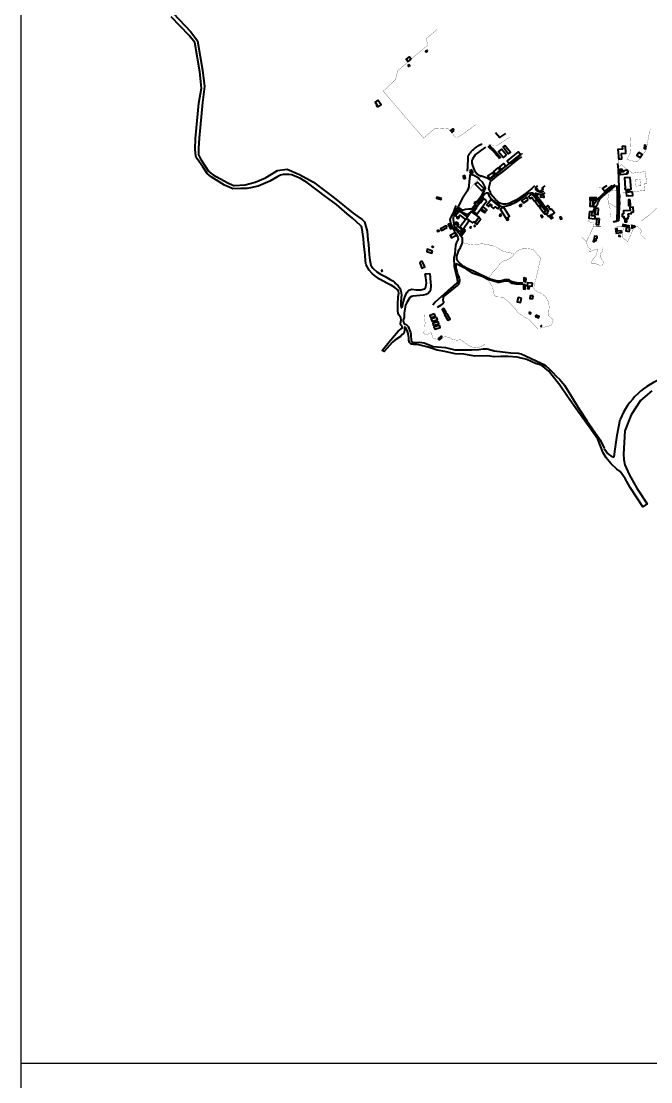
# Model space of a CAD drawing. Header units: metres. Extents: x 428 to 1115, y -4076 to 3914.
# Drawn here: x 930.858 to 932.054, y -370.963 to -368.946 of the extents above; entities that cross this region are included whole.
import ezdxf

# ---------------------------------------------------------------- set-up
doc = ezdxf.new("R2010")
doc.units = ezdxf.units.M
doc.header["$MEASUREMENT"] = 0
doc.linetypes.add('DASHED', pattern=[0.75, 0.5, -0.25])
for name, color, linetype, lineweight in [('C-BLDG', 253, 'Continuous', 5), ('C-FENC-AIRF-SECU', 253, 'DASHED', 0), ('C-ROAD-LAND', 253, 'Continuous', 9)]:
    doc.layers.add(name, color=color, linetype=linetype, lineweight=lineweight)

msp = doc.modelspace()

# ---------------------------------------------------------------- linework, layer by layer
for p, q in [((930.8579, -390.8246), (930.8579, -364.3301)), ((930.8579, -370.9274), (935.1514, -370.9274))]:
    msp.add_line(p, q)
at = {"layer": 'C-BLDG', "lineweight": 40}
for points in [[(931.6285, -369.0037), (931.6272, -369.0023), (931.6262, -369.0032), (931.6274, -369.0046)], [(931.6307, -369.0021), (931.6295, -369.0009), (931.6277, -369.0026), (931.6289, -369.0038)], [(931.599, -369.0179), (931.5951, -369.0134), (931.5897, -369.018), (931.5936, -369.0225)], [(931.5949, -369.0284), (931.5931, -369.03), (931.5949, -369.0321), (931.5967, -369.0305)], [(931.5357, -369.0961), (931.5306, -369.0995), (931.5366, -369.1086), (931.5417, -369.1051)], [(931.5343, -369.1055), (931.5333, -369.1062), (931.5344, -369.1078), (931.5354, -369.1071)], [(931.6808, -369.1535), (931.6781, -369.1504), (931.674, -369.1538), (931.6767, -369.1569)], [(931.7771, -369.1822), (931.7737, -369.1849), (931.7843, -369.198), (931.7877, -369.1953)], [(932.0062, -369.1834), (932.0003, -369.184), (932.0008, -369.189), (931.9921, -369.1898), (931.9936, -369.2082), (931.9994, -369.2078), (931.9986, -369.1975), (932.0073, -369.1968)], [(932.0457, -369.1821), (932.0427, -369.1816), (932.0416, -369.1879), (932.0446, -369.1884)], [(931.7802, -369.2006), (931.771, -369.1891), (931.7652, -369.1938), (931.7744, -369.2052)], [(931.8068, -369.1991), (931.8027, -369.1942), (931.7812, -369.2112), (931.7854, -369.2162)], [(932.0315, -369.1956), (932.0277, -369.2012), (932.0341, -369.2051), (932.0379, -369.1994)], [(931.7679, -369.23), (931.7639, -369.2248), (931.7557, -369.2314), (931.7597, -369.2365)], [(931.7787, -369.2214), (931.7748, -369.2164), (931.7669, -369.2226), (931.7709, -369.2276)], [(931.6986, -369.2456), (931.7021, -369.2446), (931.7012, -369.2394), (931.6977, -369.2404)], [(931.7566, -369.2389), (931.7527, -369.2339), (931.745, -369.2401), (931.7489, -369.2451)], [(932, -369.2274), (931.996, -369.2277), (931.9964, -369.2317), (932.0004, -369.2313)], [(932.0114, -369.2309), (932.0106, -369.231), (932.0105, -369.2294), (932.0026, -369.2301), (932.0028, -369.232), (931.9962, -369.2326), (931.9966, -369.2374), (932.0093, -369.2363), (932.0092, -369.2345), (932.0118, -369.2343)], [(932.015, -369.2429), (932.0044, -369.2437), (932.0061, -369.2632), (932.0056, -369.2635), (932.0053, -369.264), (932.0052, -369.2647), (932.0052, -369.2651), (932.0056, -369.2657), (932.0066, -369.2662), (932.0105, -369.2658), (932.0105, -369.2668), (932.0123, -369.2668), (932.0122, -369.2658), (932.0164, -369.2654), (932.0169, -369.2654)], [(931.725, -369.2517), (931.7209, -369.2557), (931.7333, -369.2686), (931.7376, -369.2646)], [(932.0142, -369.2673), (932.0076, -369.2677), (932.0077, -369.2702), (932.0143, -369.2698)], [(931.6566, -369.2828), (931.6479, -369.2804), (931.6472, -369.2825), (931.656, -369.2849)], [(931.7427, -369.2875), (931.7363, -369.2827), (931.7344, -369.2853), (931.7353, -369.286), (931.7314, -369.291), (931.7305, -369.2904), (931.7231, -369.3004), (931.724, -369.301), (931.7203, -369.306), (931.7194, -369.3054), (931.7174, -369.308), (931.7238, -369.3128)], [(931.7509, -369.285), (931.7426, -369.2959), (931.7458, -369.2983), (931.7495, -369.2938), (931.7524, -369.2962), (931.7509, -369.2981), (931.7557, -369.3023), (931.7589, -369.2986), (931.7639, -369.3026), (931.7672, -369.2985)], [(931.8217, -369.2854), (931.8186, -369.2807), (931.8097, -369.2866), (931.8128, -369.2913)], [(931.8286, -369.2743), (931.8252, -369.277), (931.8224, -369.2793), (931.8254, -369.2833), (931.8282, -369.2812), (931.8335, -369.2878), (931.8338, -369.2882), (931.8374, -369.2851)], [(931.8382, -369.2862), (931.8345, -369.289), (931.8418, -369.2984), (931.8455, -369.2955)], [(931.8521, -369.2777), (931.8501, -369.2774), (931.8452, -369.277), (931.8449, -369.2797), (931.85, -369.2803), (931.8519, -369.2804)], [(931.952, -369.2853), (931.9436, -369.2851), (931.9387, -369.285), (931.9386, -369.2862), (931.9519, -369.2865)], [(931.952, -369.2818), (931.9388, -369.2815), (931.9387, -369.285), (931.9436, -369.2851), (931.952, -369.2853)], [(931.9448, -369.2869), (931.9394, -369.287), (931.9389, -369.2976), (931.9443, -369.2975)], [(932.0198, -369.2705), (932.0079, -369.2717), (932.0085, -369.2778), (932.0122, -369.2775), (932.0123, -369.2781), (932.0204, -369.2773)], [(932.0156, -369.2854), (932.012, -369.2855), (932.0124, -369.2965), (932.016, -369.2964)], [(931.6905, -369.3066), (931.6901, -369.3071), (931.6877, -369.31), (931.6834, -369.3163), (931.6864, -369.3185), (931.6857, -369.3195), (931.6882, -369.3212), (931.6902, -369.3185), (931.689, -369.3178), (931.6914, -369.3145), (931.7025, -369.3228), (931.7059, -369.3182)], [(931.6901, -369.3071), (931.6879, -369.3054), (931.6857, -369.3082), (931.6877, -369.31)], [(931.7327, -369.3031), (931.7311, -369.3051), (931.7383, -369.3102), (931.7399, -369.3082)], [(931.7357, -369.299), (931.7327, -369.3031), (931.7399, -369.3082), (931.7428, -369.3043)], [(931.7747, -369.2991), (931.7681, -369.3031), (931.7795, -369.3212), (931.7794, -369.3213), (931.7814, -369.3244), (931.7839, -369.3227), (931.782, -369.3196), (931.7859, -369.3171)], [(931.8096, -369.2962), (931.8088, -369.2947), (931.8049, -369.2966), (931.8057, -369.2981)], [(931.8471, -369.2975), (931.8433, -369.3003), (931.8507, -369.3097), (931.8545, -369.3069)], [(931.8653, -369.3027), (931.8635, -369.304), (931.8601, -369.2998), (931.8612, -369.2989), (931.8591, -369.2963), (931.855, -369.2995), (931.8603, -369.3064), (931.8577, -369.3083), (931.8591, -369.3103), (931.8563, -369.3124), (931.8602, -369.3175), (931.8656, -369.3135), (931.8663, -369.3145), (931.8713, -369.3106)], [(931.9554, -369.3022), (931.9497, -369.3017), (931.9487, -369.3126), (931.9544, -369.3132)], [(932.0117, -369.3119), (932.018, -369.3116), (932.0179, -369.3089), (932.0214, -369.3087), (932.021, -369.2997), (932.0148, -369.3), (932.015, -369.3059), (932.0027, -369.3065), (932.0028, -369.3125), (931.9998, -369.3126), (932, -369.3175), (932.003, -369.3174), (932.0032, -369.3213), (932.0113, -369.3209), (932.0114, -369.3181), (932.0119, -369.318), (932.0121, -369.3175), (932.0125, -369.3175), (932.0123, -369.3163), (932.0119, -369.3164)], [(931.6896, -369.3314), (931.6848, -369.3279), (931.6824, -369.3311), (931.6871, -369.3346)], [(931.7095, -369.3251), (931.7041, -369.321), (931.6913, -369.3378), (931.6973, -369.3423)], [(931.7278, -369.3189), (931.7281, -369.3185), (931.7133, -369.3079), (931.7041, -369.321), (931.7095, -369.3251), (931.7156, -369.3296), (931.7173, -369.3272), (931.7202, -369.3294)], [(931.7316, -369.3215), (931.7278, -369.3189), (931.7202, -369.3294), (931.7229, -369.3315), (931.7234, -369.3318), (931.7238, -369.332)], [(931.7708, -369.3141), (931.7683, -369.313), (931.7672, -369.3158), (931.7697, -369.3168)], [(931.8467, -369.3145), (931.8455, -369.3154), (931.8483, -369.3191), (931.8495, -369.3181)], [(931.8522, -369.3095), (931.8508, -369.3106), (931.8528, -369.3131), (931.8542, -369.3121)], [(931.8647, -369.3155), (931.8621, -369.3175), (931.8655, -369.3219), (931.8681, -369.3199)], [(931.8839, -369.3177), (931.8813, -369.3187), (931.8829, -369.3226), (931.8855, -369.3216)], [(931.949, -369.3163), (931.9424, -369.3159), (931.9429, -369.3087), (931.9379, -369.3084), (931.9369, -369.3206), (931.9486, -369.3215)], [(931.9568, -369.3214), (931.9521, -369.3209), (931.9507, -369.3328), (931.9555, -369.3333)], [(932.009, -369.3221), (932.0054, -369.3222), (932.0053, -369.3276), (932.0089, -369.3275)], [(931.6514, -369.3434), (931.6486, -369.3444), (931.6492, -369.3459), (931.652, -369.3449)], [(931.6675, -369.3382), (931.6657, -369.3352), (931.655, -369.3409), (931.6568, -369.344)], [(931.674, -369.3307), (931.6696, -369.3328), (931.6736, -369.3407), (931.6779, -369.3386)], [(931.6849, -369.3527), (931.6824, -369.3483), (931.6824, -369.3483), (931.673, -369.3534), (931.6755, -369.3578), (931.6802, -369.3553), (931.6814, -369.3546)], [(931.6875, -369.3355), (931.684, -369.3393), (931.692, -369.3464), (931.6956, -369.3427)], [(931.7022, -369.3434), (931.6995, -369.3413), (931.6929, -369.3506), (931.6956, -369.3527)], [(931.7139, -369.3382), (931.7131, -369.337), (931.7108, -369.3384), (931.7116, -369.3396)], [(931.7209, -369.3347), (931.7191, -369.3345), (931.719, -369.3356), (931.7208, -369.3357)], [(931.9986, -369.3443), (931.9913, -369.3452), (931.9906, -369.3404), (931.9876, -369.3409), (931.9885, -369.3487), (931.9991, -369.3475)], [(932.0145, -369.3393), (932.0081, -369.3381), (932.007, -369.3443), (932.0134, -369.3455)], [(932.0206, -369.3369), (932.0182, -369.3363), (932.0176, -369.3388), (932.0202, -369.3394)], [(932.0246, -369.3356), (932.0212, -369.3348), (932.0186, -369.3343), (932.0182, -369.3363), (932.0206, -369.3369), (932.024, -369.3377)], [(931.9511, -369.3583), (931.9523, -369.3584), (931.9527, -369.3551), (931.9472, -369.3544), (931.9462, -369.3623), (931.9455, -369.3622), (931.9451, -369.3648), (931.9474, -369.3651), (931.9477, -369.3627), (931.9506, -369.3631)], [(931.9969, -369.3542), (931.9938, -369.3534), (931.9935, -369.3548), (931.9966, -369.3556)], [(931.6396, -369.3831), (931.6296, -369.3795), (931.6285, -369.3836), (931.6384, -369.3873)], [(931.6395, -369.3735), (931.6384, -369.3747), (931.6404, -369.3764), (931.6415, -369.3752)], [(931.5449, -369.4209), (931.5441, -369.4195), (931.5424, -369.4202), (931.5432, -369.4217)], [(931.8164, -369.4473), (931.8128, -369.4467), (931.8123, -369.4547), (931.8159, -369.4553)], [(931.8174, -369.4349), (931.8133, -369.4338), (931.8129, -369.4404), (931.817, -369.4415)], [(931.8299, -369.444), (931.8201, -369.4437), (931.8194, -369.4494), (931.8292, -369.4496)], [(931.8239, -369.4509), (931.8206, -369.4504), (931.8204, -369.4542), (931.8236, -369.4547)], [(931.8307, -369.468), (931.8251, -369.468), (931.8249, -369.4732), (931.8305, -369.4732)], [(931.8086, -369.4729), (931.8026, -369.4713), (931.8007, -369.4793), (931.8066, -369.4809)], [(931.6431, -369.5026), (931.6347, -369.5058), (931.6363, -369.5102), (931.6447, -369.5069)], [(931.6475, -369.5087), (931.6372, -369.5126), (931.6387, -369.5167), (931.6489, -369.5129)], [(931.6614, -369.4922), (931.6577, -369.494), (931.6618, -369.5019), (931.6655, -369.5001)], [(931.6668, -369.5017), (931.6624, -369.5034), (931.6688, -369.5143), (931.6731, -369.5126)], [(931.824, -369.4989), (931.8231, -369.5009), (931.8257, -369.5022), (931.8266, -369.5002)], [(931.8362, -369.5048), (931.8351, -369.5072), (931.8412, -369.5098), (931.8422, -369.5074)], [(931.6503, -369.5168), (931.64, -369.5205), (931.6415, -369.5248), (931.6519, -369.5211)], [(931.6527, -369.5238), (931.6424, -369.5275), (931.644, -369.5318), (931.6543, -369.5281)], [(931.847, -369.5253), (931.8465, -369.5249), (931.8456, -369.5258), (931.8462, -369.5262)], [(931.6577, -369.5477), (931.6559, -369.5451), (931.6507, -369.5492), (931.6526, -369.5517)]]:
    msp.add_lwpolyline(points, close=True, dxfattribs=at)
for points in [[(931.8392, -369.2588), (931.8358, -369.2616), (931.8428, -369.2705), (931.8497, -369.2653), (931.8482, -369.2633), (931.854, -369.2588)], [(931.9708, -369.2582), (931.963, -369.2641), (931.9671, -369.2694), (931.9806, -369.2591), (931.9799, -369.2582)]]:
    msp.add_lwpolyline(points, dxfattribs=at)
msp.add_lwpolyline([(931.6215, -369.4046, 1.014817), (931.6159, -369.407), (931.6191, -369.4153), (931.6249, -369.4131)], format="xyb", close=True, dxfattribs=at)
at = {"layer": 'C-FENC-AIRF-SECU', "lineweight": 40, "ltscale": 0.2, "const_width": 0.000433, "flags": 128}
for points in [[(931.6837, -369.167), (931.6692, -369.1506), (931.645, -369.1491), (931.6226, -369.1682), (931.5459, -369.0789), (931.5692, -369.0571), (931.5733, -369.0403), (931.6307, -368.991), (931.6277, -368.9793), (931.6484, -368.9613)], [(931.686, -369.1673), (931.6971, -369.1606), (931.7222, -369.1424)], [(931.7512, -369.181), (931.7562, -369.1825), (931.7596, -369.1826), (931.7629, -369.1817), (931.7683, -369.1784), (931.7741, -369.1744), (931.7814, -369.1698), (931.7866, -369.1662)], [(931.7673, -369.1673), (931.7593, -369.1578)], [(931.7787, -369.1596), (931.7673, -369.1673)], [(932.0149, -369.1641), (932.0166, -369.1929), (932.0155, -369.196), (932.009, -369.2087), (932.0275, -369.2135), (932.036, -369.2058), (932.0459, -369.1899), (932.0506, -369.1638), (932.0535, -369.1513)], [(932.1461, -369.1822), (932.1486, -369.1933), (932.1515, -369.2062), (932.1526, -369.2121), (932.1671, -369.2407), (932.1348, -369.2588), (932.1195, -369.2619), (932.0969, -369.2728), (932.0946, -369.2745), (932.0928, -369.2757), (932.0895, -369.2839), (932.0782, -369.2955), (932.0706, -369.2969), (932.0504, -369.3156), (932.0365, -369.326)], [(931.9941, -369.2362), (931.9939, -369.2349), (931.9929, -369.2191), (931.9918, -369.2036), (931.9915, -369.1999)], [(931.9987, -369.2184), (931.9932, -369.2236)], [(932.0104, -369.2285), (931.9987, -369.2184)], [(931.7267, -369.2455), (931.726, -369.2467), (931.7221, -369.2513), (931.72, -369.2538), (931.7137, -369.2612), (931.7097, -369.2659), (931.7075, -369.2683), (931.7054, -369.2711), (931.7018, -369.2769), (931.6989, -369.2806)], [(932.0104, -369.2285), (932.0206, -369.2348), (932.0438, -369.2318), (932.0441, -369.2331), (932.0452, -369.242), (932.0469, -369.2549), (932.0419, -369.2551)], [(932.0251, -369.2531), (932.0248, -369.2478), (932.0344, -369.2469), (932.0356, -369.2588), (932.0258, -369.2595), (932.0253, -369.2539)], [(931.968, -369.2582), (931.9617, -369.2627), (931.9536, -369.2616)], [(931.99, -369.2593), (931.9895, -369.2613), (931.9888, -369.2676), (931.9801, -369.2686), (931.9745, -369.2728), (931.9738, -369.2791), (931.9729, -369.2838), (931.9738, -369.2904), (931.9752, -369.2915), (931.9898, -369.3005), (931.9905, -369.2988)], [(931.9905, -369.2988), (931.9907, -369.2724), (931.9888, -369.2676)], [(932.0222, -369.2699), (932.0432, -369.2677)], [(932.0419, -369.2551), (932.0432, -369.2677)], [(931.9969, -369.2772), (931.9971, -369.2809), (931.9974, -369.2909), (931.9973, -369.2985)], [(932.0222, -369.2699), (932.0143, -369.2705), (931.997, -369.2714)], [(931.9738, -369.2904), (931.9775, -369.3032), (931.9777, -369.3111), (931.9786, -369.3173)], [(931.9452, -369.3368), (931.9464, -369.3321), (931.945, -369.3292), (931.9402, -369.3281), (931.9361, -369.3267), (931.9348, -369.3239)], [(931.9592, -369.3371), (931.9452, -369.3368), (931.943, -369.3423), (931.932, -369.3653), (931.933, -369.3689), (931.9341, -369.375), (931.9342, -369.375), (931.9395, -369.3788), (931.939, -369.381), (931.9376, -369.3845), (931.9511, -369.3795), (931.9526, -369.3791), (931.9523, -369.3857), (931.9502, -369.3918), (931.943, -369.4009), (931.9418, -369.4062), (931.9429, -369.4075), (931.9492, -369.4074), (931.951, -369.4075), (931.9529, -369.4082), (931.959, -369.4108), (931.9611, -369.4108), (931.9626, -369.4096), (931.9643, -369.4066), (931.9646, -369.4043), (931.9611, -369.3981), (931.9583, -369.3942), (931.958, -369.3889), (931.9624, -369.3835), (931.9622, -369.3832), (931.963, -369.3807), (931.9617, -369.3759)], [(931.96, -369.3356), (931.9509, -369.3355)], [(931.9862, -369.3361), (931.9949, -369.3355), (931.9995, -369.3355), (931.9995, -369.3361), (932.0032, -369.3367), (932.0002, -369.3497), (931.9999, -369.3527), (932.0017, -369.3584), (932.0107, -369.365), (932.0193, -369.3451), (932.0201, -369.3447), (932.0222, -369.3382)], [(932.0154, -369.3321), (932.0247, -369.3352), (932.0292, -369.3364), (932.0355, -369.3419), (932.0367, -369.3459), (932.0346, -369.3497), (932.0367, -369.3539), (932.0411, -369.3562), (932.0441, -369.3605)], [(931.7952, -369.3882), (931.7739, -369.3835), (931.7631, -369.3768), (931.7528, -369.3718), (931.7483, -369.3717), (931.7444, -369.3707), (931.7334, -369.3691), (931.7183, -369.3709), (931.7084, -369.3698), (931.6989, -369.3682), (931.6968, -369.3643)], [(931.932, -369.3653), (931.9269, -369.3602), (931.9228, -369.3556)], [(931.7462, -369.435), (931.7477, -369.4326), (931.7551, -369.4223), (931.7608, -369.4168), (931.7695, -369.405), (931.7758, -369.4011), (931.783, -369.3995), (931.7908, -369.3938), (931.7952, -369.3882), (931.796, -369.3874), (931.8031, -369.3813), (931.8114, -369.3783), (931.8191, -369.3783), (931.8306, -369.3797), (931.8336, -369.3828), (931.8412, -369.3923), (931.8451, -369.3965), (931.8354, -369.4395)], [(931.745, -369.4374), (931.745, -369.4382), (931.7536, -369.4509), (931.7568, -369.4658), (931.7599, -369.47), (931.7659, -369.4704), (931.7663, -369.4703), (931.7727, -369.4707), (931.7792, -369.4752), (931.7879, -369.4835), (931.7962, -369.4923), (931.8019, -369.5), (931.8068, -369.5036), (931.8131, -369.5077), (931.8224, -369.5128), (931.8396, -369.5307), (931.8399, -369.5303)], [(931.848, -369.4648), (931.8439, -369.4624), (931.8385, -369.4606), (931.8332, -369.4558), (931.8323, -369.4534), (931.8329, -369.4469), (931.8348, -369.4408)], [(931.8439, -369.5296), (931.8603, -369.5257), (931.8657, -369.5236), (931.8691, -369.5139), (931.8599, -369.5053), (931.8606, -369.4989), (931.8613, -369.4893), (931.8605, -369.4805), (931.855, -369.4706), (931.8491, -369.4654)], [(931.6236, -369.5043), (931.6242, -369.5118), (931.6257, -369.5192), (931.6248, -369.5264), (931.6246, -369.5342), (931.6224, -369.5384), (931.6263, -369.5423), (931.6314, -369.5406), (931.6373, -369.5379), (931.6379, -369.5411), (931.6406, -369.5484), (931.6471, -369.5508), (931.6538, -369.5525), (931.6586, -369.5475), (931.6641, -369.5455), (931.6713, -369.5475), (931.6725, -369.5476), (931.6776, -369.5513), (931.6856, -369.5525), (931.693, -369.5518), (931.7089, -369.563), (931.7195, -369.5673), (931.7277, -369.566), (931.7353, -369.5626), (931.7391, -369.56)]]:
    msp.add_lwpolyline(points, dxfattribs=at)
at = {"layer": 'C-ROAD-LAND', "lineweight": 40}
for p, q in [((931.1469, -368.9306), (931.1801, -368.9662)), ((931.1801, -368.9662), (931.1926, -368.9831)), ((931.1926, -368.9831), (931.2025, -369.0392)), ((931.2025, -369.0392), (931.2062, -369.07)), ((931.2062, -369.07), (931.2021, -369.1004)), ((931.2021, -369.1004), (931.1963, -369.1681)), ((931.1963, -369.1681), (931.1946, -369.187)), ((931.1946, -369.187), (931.195, -369.1998)), ((931.195, -369.1998), (931.1955, -369.2011)), ((931.1955, -369.2011), (931.1983, -369.2074)), ((931.1983, -369.2074), (931.2139, -369.2308)), ((931.3451, -369.2295), (931.3635, -369.227)), ((931.3635, -369.227), (931.3869, -369.2373)), ((931.2139, -369.2308), (931.2186, -369.2353)), ((931.2186, -369.2353), (931.2229, -369.2382)), ((931.2229, -369.2382), (931.2494, -369.2527)), ((931.3022, -369.2518), (931.3222, -369.2436)), ((931.3222, -369.2436), (931.3451, -369.2295)), ((931.3869, -369.2373), (931.4133, -369.2522)), ((931.2494, -369.2527), (931.2612, -369.258)), ((931.2612, -369.258), (931.2627, -369.2584)), ((931.2627, -369.2584), (931.2834, -369.2568)), ((931.2834, -369.2568), (931.3022, -369.2518)), ((931.4133, -369.2522), (931.4343, -369.2675)), ((931.4343, -369.2675), (931.4529, -369.2818)), ((931.4529, -369.2818), (931.489, -369.3107)), ((931.489, -369.3107), (931.4978, -369.317)), ((931.4978, -369.317), (931.5057, -369.3232)), ((931.5057, -369.3232), (931.5101, -369.3275)), ((931.5101, -369.3275), (931.5152, -369.345)), ((931.5152, -369.345), (931.5168, -369.3619)), ((931.5168, -369.3619), (931.5178, -369.3705)), ((931.5178, -369.3705), (931.5195, -369.39)), ((931.5195, -369.39), (931.5202, -369.4005)), ((931.5202, -369.4005), (931.5224, -369.4101)), ((931.5224, -369.4101), (931.526, -369.4155)), ((931.526, -369.4155), (931.5338, -369.4225)), ((931.5338, -369.4225), (931.541, -369.4268)), ((931.541, -369.4268), (931.5498, -369.4316)), ((931.6256, -369.4265), (931.6345, -369.4258)), ((931.6267, -369.4334), (931.6256, -369.4265)), ((931.6345, -369.4258), (931.6358, -369.4431)), ((931.5498, -369.4316), (931.559, -369.4368)), ((931.559, -369.4368), (931.5655, -369.4405)), ((931.5655, -369.4405), (931.5677, -369.4427)), ((931.5677, -369.4427), (931.5693, -369.4445)), ((931.5693, -369.4445), (931.5744, -369.4492)), ((931.6279, -369.4436), (931.6267, -369.4334)), ((931.6267, -369.4517), (931.6279, -369.4436)), ((931.6358, -369.4431), (931.6366, -369.4484)), ((931.6366, -369.4484), (931.6359, -369.4567)), ((931.5744, -369.4492), (931.5774, -369.4536)), ((931.5774, -369.4536), (931.5787, -369.457)), ((931.5787, -369.457), (931.5803, -369.4621)), ((931.5805, -369.468), (931.5802, -369.471)), ((931.5803, -369.4621), (931.5805, -369.468)), ((931.5861, -369.4729), (931.5889, -369.4659)), ((931.5889, -369.4659), (931.5916, -369.4609)), ((931.5916, -369.4609), (931.5946, -369.4572)), ((931.5946, -369.4572), (931.6004, -369.4555)), ((931.6023, -369.4685), (931.5994, -369.4694)), ((931.6004, -369.4555), (931.6083, -369.4566)), ((931.6089, -369.4681), (931.6023, -369.4685)), ((931.6083, -369.4566), (931.6177, -369.4569)), ((931.6219, -369.4668), (931.6089, -369.4681)), ((931.6177, -369.4569), (931.6241, -369.4547)), ((931.6274, -369.4654), (931.6219, -369.4668)), ((931.6241, -369.4547), (931.6267, -369.4517)), ((931.6313, -369.4635), (931.6274, -369.4654)), ((931.6338, -369.4606), (931.6313, -369.4635)), ((931.6359, -369.4567), (931.6338, -369.4606)), ((931.5802, -369.471), (931.5791, -369.4814)), ((931.5791, -369.4814), (931.5791, -369.4871)), ((931.5791, -369.4871), (931.5801, -369.4899)), ((931.5821, -369.4899), (931.5832, -369.4852)), ((931.5832, -369.4852), (931.584, -369.4807)), ((931.584, -369.4807), (931.5848, -369.4768)), ((931.5848, -369.4768), (931.5861, -369.4729)), ((931.5885, -369.4859), (931.5859, -369.5014)), ((931.5904, -369.4819), (931.5885, -369.4859)), ((931.5968, -369.4711), (931.5904, -369.4819)), ((931.5994, -369.4694), (931.5968, -369.4711)), ((931.5801, -369.4899), (931.5807, -369.4911)), ((931.5807, -369.4911), (931.5811, -369.4912)), ((931.5811, -369.4912), (931.5816, -369.4911)), ((931.5816, -369.4911), (931.5821, -369.4899)), ((931.5855, -369.5092), (931.5846, -369.5125)), ((931.5856, -369.5079), (931.5855, -369.5092)), ((931.5859, -369.5014), (931.5856, -369.5079)), ((931.584, -369.5146), (931.5837, -369.5161)), ((931.5837, -369.5161), (931.5844, -369.518)), ((931.5846, -369.5125), (931.584, -369.5146)), ((931.5844, -369.518), (931.585, -369.5194)), ((931.585, -369.5194), (931.5863, -369.5213)), ((931.5863, -369.5213), (931.5878, -369.5223)), ((931.5878, -369.5223), (931.5896, -369.5236)), ((931.5896, -369.5236), (931.5912, -369.5244)), ((931.5912, -369.5244), (931.5925, -369.5257)), ((931.5925, -369.5257), (931.5936, -369.5268)), ((931.5936, -369.5268), (931.5979, -369.5377)), ((931.5979, -369.5377), (931.5983, -369.5409)), ((931.5983, -369.5409), (931.5984, -369.5455)), ((931.5984, -369.5455), (931.5988, -369.5508)), ((931.5988, -369.5508), (931.5991, -369.5528)), ((931.5991, -369.5528), (931.6001, -369.5551)), ((931.6001, -369.5551), (931.6012, -369.5561)), ((931.6012, -369.5561), (931.6025, -369.5567)), ((931.6025, -369.5567), (931.6047, -369.5569)), ((931.6047, -369.5569), (931.6081, -369.5569)), ((931.6081, -369.5569), (931.614, -369.5566)), ((931.614, -369.5566), (931.6196, -369.5571)), ((931.6196, -369.5571), (931.6238, -369.5578)), ((931.6238, -369.5578), (931.6406, -369.5643)), ((931.6406, -369.5643), (931.6643, -369.5667)), ((931.6643, -369.5667), (931.6818, -369.5711)), ((931.7275, -369.5703), (931.7359, -369.5691)), ((931.7359, -369.5691), (931.7433, -369.5687)), ((931.7433, -369.5687), (931.7463, -369.5693)), ((931.7463, -369.5693), (931.757, -369.5725)), ((931.6818, -369.5711), (931.6843, -369.571)), ((931.6843, -369.571), (931.6937, -369.5707)), ((931.6937, -369.5707), (931.7085, -369.5708)), ((931.7085, -369.5708), (931.7137, -369.571)), ((931.7137, -369.571), (931.7275, -369.5703)), ((931.757, -369.5725), (931.7886, -369.5767)), ((931.7886, -369.5767), (931.8024, -369.5773)), ((931.8024, -369.5773), (931.8084, -369.5785)), ((931.8084, -369.5785), (931.8161, -369.5823)), ((931.8161, -369.5823), (931.8272, -369.5875)), ((931.8272, -369.5875), (931.8464, -369.5962)), ((931.8464, -369.5962), (931.8502, -369.5982)), ((931.8502, -369.5982), (931.8548, -369.6011)), ((931.8548, -369.6011), (931.8615, -369.6068)), ((931.8615, -369.6068), (931.8683, -369.6139)), ((931.8683, -369.6139), (931.8749, -369.621)), ((931.8749, -369.621), (931.8815, -369.627)), ((931.8815, -369.627), (931.8906, -369.6383)), ((931.8906, -369.6383), (931.9041, -369.6596)), ((931.9041, -369.6596), (931.9164, -369.6806)), ((931.9164, -369.6806), (931.9335, -369.7065)), ((931.9335, -369.7065), (931.9582, -369.7421)), ((931.9906, -369.7329), (931.9963, -369.7033)), ((931.9582, -369.7421), (931.966, -369.7582)), ((931.9864, -369.7644), (931.9906, -369.7329)), ((931.966, -369.7582), (931.966, -369.7582)), ((931.966, -369.7582), (931.966, -369.7582)), ((931.966, -369.7582), (931.966, -369.7582)), ((931.9848, -369.7747), (931.9864, -369.7644)), ((931.9787, -369.7723), (931.9798, -369.773)), ((931.9798, -369.773), (931.9812, -369.7735)), ((931.9848, -369.7747), (931.9848, -369.7747))]:
    msp.add_line(p, q, dxfattribs=at)
for points in [[(932.0564, -369.6487), (932.0347, -369.667), (932.0169, -369.6946), (932.0051, -369.7247), (932.0027, -369.769), (932.0035, -369.7792), (932.0053, -369.7893), (932.0135, -369.8079), (932.028, -369.8337), (932.0479, -369.8638), (932.0391, -369.8695), (932.0154, -369.8327), (932.0059, -369.8157), (931.9964, -369.8024), (931.9902, -369.7976), (931.9794, -369.7877), (931.9696, -369.7762), (931.9638, -369.7666), (931.9638, -369.7666), (931.9638, -369.7666), (931.9536, -369.7405), (931.9375, -369.7172), (931.9157, -369.6876), (931.8959, -369.6596), (931.8818, -369.6378), (931.8646, -369.6162), (931.8607, -369.6117), (931.847, -369.6002), (931.8356, -369.5966), (931.8189, -369.5891), (931.8003, -369.5847), (931.7833, -369.5837), (931.7695, -369.5834), (931.7565, -369.584), (931.7442, -369.582), (931.7198, -369.5828), (931.699, -369.5788), (931.6825, -369.5783), (931.663, -369.5741), (931.6482, -369.5716), (931.6312, -369.566), (931.6134, -369.5613), (931.6096, -369.5609), (931.6069, -369.5606), (931.6044, -369.5606), (931.6012, -369.5604), (931.5993, -369.5599), (931.598, -369.5591), (931.5961, -369.5568), (931.5948, -369.5525), (931.5943, -369.5478), (931.5934, -369.54), (931.5913, -369.5341), (931.5899, -369.5317), (931.5876, -369.5286), (931.5862, -369.5277), (931.5866, -369.5304), (931.5864, -369.5337), (931.586, -369.5373), (931.5846, -369.5396), (931.5822, -369.542), (931.5786, -369.5453), (931.568, -369.5527), (931.5638, -369.556), (931.5631, -369.557), (931.5476, -369.5739), (931.5439, -369.5722), (931.56, -369.5525), (931.5603, -369.552), (931.5743, -369.5353), (931.5823, -369.5292), (931.5825, -369.529), (931.5822, -369.5282), (931.5819, -369.5274), (931.5805, -369.525), (931.579, -369.5224), (931.5786, -369.521), (931.5802, -369.5141), (931.5802, -369.514), (931.5801, -369.5138), (931.58, -369.5135), (931.5791, -369.5097), (931.5759, -369.5042), (931.5746, -369.5014), (931.5738, -369.4964), (931.5737, -369.488), (931.5738, -369.4816), (931.5741, -369.4738), (931.5745, -369.4702), (931.5758, -369.4633), (931.5752, -369.4593), (931.5741, -369.4574), (931.5721, -369.4555), (931.5678, -369.4524), (931.5614, -369.4483), (931.5539, -369.4445), (931.5387, -369.4365), (931.5294, -369.4297), (931.5248, -369.4255), (931.5193, -369.4192), (931.5136, -369.4092), (931.5126, -369.4066), (931.5122, -369.4014), (931.5113, -369.3905), (931.509, -369.3692), (931.5087, -369.3588), (931.5052, -369.3379), (931.5044, -369.3364), (931.5038, -369.3355), (931.5028, -369.3347), (931.4878, -369.3204), (931.4773, -369.312), (931.4568, -369.2944), (931.4364, -369.279), (931.402, -369.2531), (931.389, -369.2449), (931.3725, -369.2382), (931.3665, -369.2371), (931.3557, -369.2373), (931.3509, -369.2386), (931.3459, -369.2413), (931.3305, -369.25), (931.3083, -369.2593), (931.2934, -369.2625), (931.2866, -369.2638), (931.2748, -369.264), (931.2593, -369.2644), (931.2588, -369.2642), (931.253, -369.2613), (931.2443, -369.2576), (931.2186, -369.242), (931.2113, -369.2355), (931.2033, -369.2225), (931.1925, -369.2079), (931.1895, -369.2026), (931.1886, -369.189), (931.1894, -369.1691), (931.1957, -369.1014), (931.2005, -369.0729), (931.1971, -369.0423), (931.1876, -368.9866), (931.1773, -368.9727), (931.1431, -368.9372)], [(931.7593, -369.1578), (931.7673, -369.1673), (931.7787, -369.1596)], [(931.8358, -369.2616), (931.8386, -369.2588)]]:
    msp.add_lwpolyline(points, dxfattribs=at)
at = {"layer": 'C-ROAD-LAND', "lineweight": 40, "flags": 128}
for points in [[(931.7062, -369.231, 0.002726), (931.7066, -369.225, 0.00489), (931.7068, -369.2217, 0.000286), (931.707, -369.2154, -0.001403), (931.7071, -369.2142, -0.003107), (931.7073, -369.21, 0.002005), (931.7076, -369.2035, 0.014895), (931.7076, -369.2024, -0.030503), (931.7077, -369.2018, -0.100291), (931.7078, -369.2015, -0.021673), (931.7084, -369.2006, -0.012179), (931.7102, -369.198, -0.007249), (931.7134, -369.1939, -0.003687), (931.714, -369.1932, -0.002003), (931.7151, -369.1918, -0.050094), (931.7172, -369.1898, -0.013332), (931.7258, -369.1833, -0.041868), (931.7284, -369.1818, -0.021637), (931.7338, -369.1794)], [(931.7676, -369.2075, 0.000249), (931.7638, -369.203, 0.000416), (931.7615, -369.2003, 0.000064), (931.7559, -369.1936, 0.021648), (931.7558, -369.1936, 0.020739), (931.7558, -369.1936, -0.000993), (931.7555, -369.1933, -0.007527), (931.7503, -369.1888, -0.007306), (931.7452, -369.1841)], [(931.7676, -369.2075, 0.000249), (931.7638, -369.203, 0.000416), (931.7615, -369.2003, 0.000064), (931.7559, -369.1936, 0.021648), (931.7558, -369.1936, 0.020739), (931.7558, -369.1936, -0.000993), (931.7555, -369.1933, -0.007527), (931.7503, -369.1888, -0.007306), (931.7452, -369.1841)], [(931.7542, -369.1878, -0.068562), (931.7512, -369.1855, -0.076457), (931.7492, -369.1828, -0.001377), (931.7489, -369.1821, -0.006778), (931.7488, -369.182, -0.026907), (931.7486, -369.1815, -0.018453), (931.7484, -369.1809)], [(931.7542, -369.1878, -0.068562), (931.7512, -369.1855, -0.076457), (931.7492, -369.1828, -0.001377), (931.7489, -369.1821, -0.006778), (931.7488, -369.182, -0.026907), (931.7486, -369.1815, -0.018453), (931.7484, -369.1809)], [(931.8428, -369.2705, -0.058452), (931.8406, -369.27, -0.073635), (931.8389, -369.2691, -0.022894), (931.8372, -369.2678, -0.087503), (931.8369, -369.2673, -0.038517), (931.8363, -369.2662, -0.034944), (931.836, -369.2648, -0.009017), (931.8358, -369.2641, -0.007392), (931.8357, -369.2632, -0.044117), (931.8357, -369.2626, -0.026226), (931.8358, -369.2616)], [(931.9455, -369.2959, 0.000858), (931.9473, -369.2933, 0.0019), (931.9482, -369.2921, 0.000217), (931.9517, -369.287, 0.002597), (931.952, -369.2865, 0.031277), (931.9524, -369.2859, -0.026701), (931.9529, -369.2851, -0.043665), (931.9536, -369.2842, -0.012028), (931.9565, -369.2812, -0.009489), (931.9576, -369.2802, -0.00133), (931.9655, -369.2732, -0.018281), (931.9695, -369.2699, -0.010616), (931.9767, -369.2646)], [(931.9873, -369.2591, 0.002498), (931.9821, -369.263, 0.006484), (931.9802, -369.2646, 0.000686), (931.9708, -369.2722, 0.001771), (931.9672, -369.2752, 0.012377), (931.96, -369.2815, 0.035806), (931.9577, -369.2839, 0.030514), (931.9567, -369.2853, 0.015587), (931.9549, -369.2883, 0.01449), (931.9542, -369.2897, 0.011086), (931.9534, -369.2915, 0.079191), (931.9532, -369.2925, 0.04116), (931.9532, -369.2945)], [(931.7494, -369.2697, 0.018932), (931.7494, -369.2712, 0.024823), (931.7495, -369.2723, 0.000336), (931.7496, -369.273, 0.002216), (931.7496, -369.2732, 0.008081), (931.7496, -369.2733, 0.003037), (931.7497, -369.2737, 0.14274), (931.7499, -369.2741, 0.094319), (931.7504, -369.2745)], [(931.8174, -369.2775, -0.105398), (931.8214, -369.2737, -0.114987), (931.8263, -369.2721, -0.008717), (931.8277, -369.272, -0.02574), (931.8282, -369.272, -0.089049), (931.8295, -369.2723, -0.070858), (931.8309, -369.2732)], [(931.8559, -369.3065, -0.007632), (931.8529, -369.3029, -0.014449), (931.8515, -369.3009, -0.001061), (931.849, -369.2974, 0.001881), (931.8476, -369.2954, 0.009766), (931.8431, -369.2894, -0.006631), (931.8364, -369.2805, -0.023246), (931.836, -369.2798, -0.005063), (931.8341, -369.2766)], [(931.8347, -369.2725, 0.036285), (931.8374, -369.2738, 0.059308), (931.8391, -369.2742, 0.009084), (931.8418, -369.2746, 0.015411), (931.8434, -369.2747, 0.028567), (931.845, -369.2747, 0.013151), (931.8484, -369.2744, 0.095609), (931.8507, -369.2736, 0.060173), (931.8539, -369.2714)], [(931.8393, -369.28, 0.000631), (931.8431, -369.2851, 0.000631), (931.847, -369.2902, 0.00053), (931.8502, -369.2946, 0.00053), (931.8535, -369.2989)], [(931.8507, -369.2693, -0.033504), (931.8491, -369.2702, -0.040637), (931.8477, -369.2707, -0.002578), (931.8469, -369.2709, -0.016894), (931.8468, -369.271, -0.038458), (931.8459, -369.2711, -0.031938), (931.8448, -369.2711, -0.015282), (931.8445, -369.271, -0.00776), (931.8439, -369.2709, -0.051767), (931.8435, -369.2708, -0.032982), (931.8428, -369.2705)], [(931.9455, -369.2959, -0.143809), (931.9468, -369.3012, -0.143809), (931.945, -369.3065, -0.038684), (931.9441, -369.3077, -0.038684), (931.9429, -369.3087)], [(931.948, -369.3132, -0.072007), (931.9477, -369.307, -0.072007), (931.9491, -369.301, -0.04411), (931.9509, -369.2976, -0.04411), (931.9532, -369.2945)], [(931.9903, -369.3262, -0.003883), (931.9896, -369.3264, -0.003883), (931.9888, -369.3267, -0.013999), (931.9859, -369.3274, -0.013999), (931.983, -369.328)]]:
    msp.add_lwpolyline(points, format="xyb", dxfattribs=at)
for points in [[(931.7406, -369.1854), (931.7315, -369.1919), (931.7293, -369.1935), (931.7282, -369.1944), (931.7266, -369.1954), (931.7237, -369.1973), (931.7219, -369.1986), (931.7208, -369.1998), (931.7185, -369.2029), (931.7173, -369.2051), (931.7155, -369.208), (931.7147, -369.2096), (931.7144, -369.2105), (931.7141, -369.213), (931.7143, -369.2156), (931.7154, -369.2201), (931.7174, -369.2256), (931.719, -369.2288), (931.7223, -369.234), (931.7239, -369.2364), (931.7262, -369.2383), (931.7306, -369.2402), (931.7313, -369.2409), (931.733, -369.2398), (931.7436, -369.2435), (931.7488, -369.2466), (931.7573, -369.2391), (931.7616, -369.2359), (931.7681, -369.2309), (931.773, -369.2269), (931.7799, -369.2213), (931.7852, -369.2171), (931.79, -369.214), (931.7979, -369.2077), (931.8039, -369.2033), (931.8087, -369.1988)], [(931.7406, -369.1854), (931.7315, -369.1919), (931.7293, -369.1935), (931.7282, -369.1944), (931.7266, -369.1954), (931.7237, -369.1973), (931.7219, -369.1986), (931.7208, -369.1998), (931.7185, -369.2029), (931.7173, -369.2051), (931.7155, -369.208), (931.7147, -369.2096), (931.7144, -369.2105), (931.7141, -369.213), (931.7143, -369.2156), (931.7154, -369.2201), (931.7174, -369.2256), (931.719, -369.2288), (931.7223, -369.234), (931.7239, -369.2364), (931.7262, -369.2383), (931.7306, -369.2402), (931.7313, -369.2409), (931.733, -369.2398), (931.7436, -369.2435), (931.7488, -369.2466), (931.7573, -369.2391), (931.7616, -369.2359), (931.7681, -369.2309), (931.773, -369.2269), (931.7799, -369.2213), (931.7852, -369.2171), (931.79, -369.214), (931.7979, -369.2077), (931.8039, -369.2033), (931.8087, -369.1988)], [(931.7494, -369.2697), (931.7467, -369.2649), (931.7485, -369.2559), (931.7497, -369.2506), (931.7534, -369.2473), (931.762, -369.2405), (931.7711, -369.2333), (931.7831, -369.224), (931.7897, -369.2184), (931.7946, -369.2143), (931.8017, -369.209), (931.8095, -369.2035)], [(931.7542, -369.1878), (931.7692, -369.2055)], [(931.7542, -369.1878), (931.7692, -369.2055)], [(931.8095, -369.1974), (931.8093, -369.1979), (931.8087, -369.1988)], [(931.8095, -369.1974), (931.8093, -369.1979), (931.8087, -369.1988)], [(931.721, -369.2876), (931.7228, -369.2914), (931.7291, -369.2826), (931.7333, -369.2768), (931.7355, -369.2732), (931.7382, -369.2681), (931.7395, -369.2649), (931.7403, -369.2628), (931.7393, -369.2602), (931.7355, -369.2525), (931.7283, -369.246), (931.728, -369.2451), (931.7259, -369.2435), (931.7253, -369.2434), (931.7206, -369.2405), (931.7191, -369.2399), (931.7147, -369.2382), (931.7134, -369.238), (931.7115, -369.2381), (931.7107, -369.2387), (931.7103, -369.2404), (931.7099, -369.2448), (931.7096, -369.2469), (931.7092, -369.2496), (931.7086, -369.2604), (931.7053, -369.2693), (931.6968, -369.2821), (931.6878, -369.2992), (931.6888, -369.3001), (931.691, -369.3013), (931.6922, -369.302), (931.6935, -369.303), (931.6948, -369.3039), (931.6959, -369.3043), (931.6977, -369.3043), (931.7022, -369.3035), (931.708, -369.303), (931.7128, -369.3029), (931.7143, -369.3027), (931.7216, -369.293), (931.7181, -369.2921)], [(931.8335, -369.2589), (931.8281, -369.2642), (931.8181, -369.272), (931.8057, -369.281), (931.7981, -369.2863), (931.7852, -369.2927), (931.7781, -369.2941), (931.7732, -369.2939), (931.7675, -369.2918), (931.7593, -369.2847), (931.7504, -369.2745)], [(931.9767, -369.2646), (931.9862, -369.2572)], [(931.9862, -369.2572), (931.9866, -369.2564)], [(931.8113, -369.4442), (931.8017, -369.444), (931.8012, -369.4439), (931.7995, -369.4437), (931.7915, -369.4418), (931.7909, -369.4415), (931.7898, -369.4408), (931.7858, -369.4381), (931.785, -369.4377), (931.7833, -369.4376), (931.7771, -369.4379), (931.7734, -369.4387), (931.7661, -369.4402), (931.764, -369.4404), (931.7624, -369.44), (931.7513, -369.4369), (931.7462, -369.435), (931.7399, -369.4319), (931.7362, -369.4301), (931.7343, -369.4293), (931.7187, -369.4219), (931.7041, -369.4153), (931.6992, -369.4125), (931.6957, -369.41), (931.6911, -369.4057), (931.6879, -369.4021), (931.6859, -369.3997), (931.686, -369.3978), (931.686, -369.3924), (931.687, -369.3887), (931.689, -369.3831), (931.6899, -369.3811), (931.6903, -369.3801), (931.6925, -369.3761), (931.6949, -369.3716), (931.6954, -369.3706), (931.6959, -369.3689), (931.6966, -369.3665), (931.6968, -369.3643), (931.6967, -369.3623), (931.6965, -369.36), (931.6963, -369.3589), (931.6928, -369.3532), (931.6913, -369.351), (931.6887, -369.3481), (931.6858, -369.3446), (931.6846, -369.3427), (931.6837, -369.3409), (931.6833, -369.34), (931.6819, -369.3365), (931.681, -369.3343), (931.6806, -369.332), (931.6802, -369.329), (931.68, -369.3272), (931.6797, -369.3227), (931.6797, -369.3197), (931.6801, -369.3168), (931.6807, -369.3146), (931.6819, -369.3116), (931.6832, -369.3097), (931.6859, -369.3023), (931.6883, -369.3042), (931.6939, -369.3076), (931.7032, -369.3122), (931.7067, -369.3136), (931.7122, -369.3089), (931.7131, -369.3077), (931.7153, -369.3062), (931.7181, -369.3024), (931.7234, -369.2954), (931.7252, -369.2961), (931.7273, -369.2935), (931.7262, -369.2919), (931.7307, -369.2853), (931.7362, -369.2779), (931.7392, -369.2735), (931.7425, -369.2722), (931.7445, -369.2721), (931.7476, -369.2787), (931.7514, -369.2833), (931.7585, -369.2902), (931.7661, -369.2955), (931.772, -369.2988), (931.772, -369.2988), (931.7805, -369.2968), (931.7872, -369.2952), (931.7979, -369.2901), (931.8079, -369.2835), (931.8174, -369.2775)], [(931.8341, -369.2766), (931.8309, -369.2732)], [(931.8347, -369.2725), (931.8393, -369.28)], [(931.6838, -369.2962), (931.6834, -369.298), (931.6782, -369.3124), (931.6758, -369.3163), (931.6734, -369.3212), (931.6726, -369.3231), (931.673, -369.3257), (931.674, -369.3297), (931.6758, -369.3336), (931.6785, -369.3387), (931.6814, -369.3457), (931.6831, -369.3486), (931.6856, -369.3529), (931.688, -369.3574), (931.6882, -369.3596), (931.6876, -369.363), (931.6855, -369.367), (931.6842, -369.37), (931.6831, -369.3733), (931.6824, -369.3797), (931.6818, -369.3883), (931.6803, -369.3964), (931.6809, -369.4118), (931.6838, -369.4255), (931.686, -369.4332), (931.6864, -369.4353), (931.6866, -369.4373), (931.6868, -369.44), (931.6868, -369.4416), (931.6863, -369.4431), (931.6857, -369.4444), (931.6848, -369.4459), (931.6829, -369.4469), (931.6744, -369.4535), (931.6702, -369.4574), (931.6603, -369.466), (931.657, -369.4694), (931.6448, -369.4805), (931.6401, -369.4857)], [(931.7204, -369.2884), (931.7222, -369.2922), (931.7183, -369.2912)], [(931.8535, -369.2989), (931.8578, -369.305)], [(931.9904, -369.3252), (931.9903, -369.3262)], [(932.0147, -369.3384), (931.9999, -369.3355)], [(932, -369.332), (932.0143, -369.3351)], [(931.8108, -369.4461), (931.7985, -369.4458), (931.7909, -369.4445), (931.786, -369.4412), (931.7845, -369.4402), (931.7828, -369.44), (931.7783, -369.4401), (931.7777, -369.4401), (931.7657, -369.4426), (931.7637, -369.4427), (931.7627, -369.4424), (931.745, -369.4374), (931.7342, -369.4315), (931.7171, -369.4259), (931.7167, -369.4258), (931.7158, -369.4252), (931.7056, -369.4182), (931.7036, -369.417), (931.6906, -369.4107), (931.6844, -369.4072), (931.6841, -369.4127), (931.6841, -369.4145), (931.6847, -369.4175), (931.6865, -369.4243), (931.6874, -369.4268), (931.6892, -369.4308), (931.6905, -369.4346), (931.691, -369.437), (931.691, -369.4398), (931.6903, -369.4435), (931.6895, -369.4457), (931.6885, -369.447), (931.6873, -369.4483), (931.6836, -369.4513), (931.6725, -369.4602), (931.6638, -369.4669), (931.6609, -369.4689), (931.6602, -369.4698), (931.6598, -369.4704), (931.6596, -369.4719), (931.6595, -369.4758), (931.66, -369.4784), (931.6604, -369.4802), (931.6603, -369.4812), (931.6598, -369.4821), (931.6545, -369.4865), (931.6487, -369.4901)]]:
    msp.add_lwpolyline(points, dxfattribs=at)
at = {"layer": 'C-ROAD-LAND', "lineweight": 40}
msp.add_lwpolyline([(931.9915, -369.2166, -0.011368), (931.9937, -369.262, -0.019797), (931.9934, -369.3254), (931.9904, -369.3252, 0.019801), (931.9907, -369.2621, 0.001), (931.9906, -369.2581)], format="xyb", dxfattribs=at)
at = {"layer": 'C-ROAD-LAND', "lineweight": 40, "flags": 128}
msp.add_lwpolyline([(931.7127, -369.2274), (931.7161, -369.2343), (931.7111, -369.2344)], close=True, dxfattribs=at)
at = {"layer": 'C-ROAD-LAND', "lineweight": 40}
for centre, radius, start, end in [((932.1253, -369.7557), 0.1393, 108.9138, 157.8727), ((931.9916, -369.748), 0.0276, 201.8782, 242.0773), ((931.9916, -369.748), 0.0276, 247.8218, 255.5701)]:
    msp.add_arc(centre, radius, start, end, dxfattribs=at)

doc.saveas('drawing.dxf')
